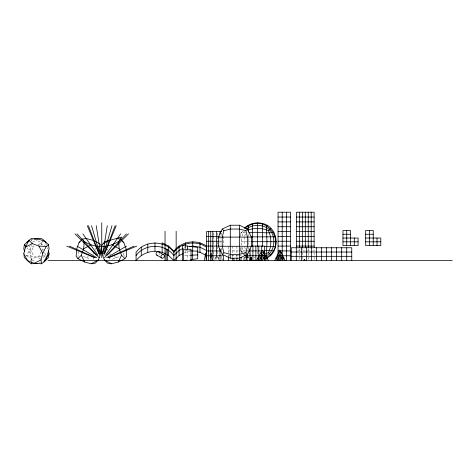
<?xml version="1.0" encoding="UTF-8"?>
<svg xmlns="http://www.w3.org/2000/svg" width="476" height="476" viewBox="0 0 476 476"><rect width="100%" height="100%" fill="white"/><g stroke="black" fill="none" stroke-linecap="round" stroke-linejoin="round"><path stroke-width="0.36" stroke-dasharray="2.38 1.78" d="M248.103 241.017L248.591 233.508M93.474 259.414L93.582 257.956M244.575 236.893L244.152 241.701L244.456 245.14M241.534 245.14L241.148 241.701L241.534 238.268M31.672 261.175L31.85 259.872L30.101 253.351L27.328 247.806M41.715 245.045L41.013 242.439L41.192 241.136M248.067 258.075L248.537 256.493M244.747 236.215L245.42 233.508M40.537 258.652L34.016 256.261L26.71 255.737L30.101 248.96L31.148 245.045M95.331 249.662L95.807 248.353M241.951 236.215L243.248 232.829L244.42 231.3M240.338 234.204L242.004 231.134M239.88 236.893L241.695 232.52L242.927 230.908M123.076 255.124L124.617 252.042M30.101 253.351L34.016 246.044L28.905 246.413M30.393 260.586L32.326 258.652L38.848 256.261L41.132 252M41.46 251.393L42.763 248.96L42.412 247.657M37.931 244.616L40.537 243.658L42.959 241.237M245.592 253.631L244.575 254.648L243.343 253.036M83.33 256.612L86.59 257.486L88.417 256.505M92.677 254.226L93.897 253.571M32.463 242.129L38.627 239.047M43.001 257.415L46.083 255.874M112.55 259.337L116.251 257.486L119.512 256.612M183.635 248.174L187.026 246.973M184.289 252.929L185.586 252.274L189.9 251.602M240.338 249.204L241.148 251.155L243.248 250.578L245.592 250.578L244.747 247.193M30.976 240.243L33.582 239.285M39.282 263.026L40.585 262.55M77.463 256.088L78.766 255.915M38.848 256.261L46.154 255.737L44.613 252.655M184.753 255.475L189.799 255.267M245.592 232.829L243.248 232.829L241.148 232.252M219.46 241.249L223.619 241.249M241.148 241.701L247.413 241.701M248.067 241.701L250.673 241.701M246.199 250.578L248.032 250.578M228.593 250.929L238.297 250.929M238.994 250.929L241.07 250.929M297.22 250.929L301.629 250.929M305.306 250.929L302.367 250.929L302.367 248.853M306.776 250.929L310.453 250.929M312.661 250.929L314.13 250.929L314.13 248.853M238.297 255.767L228.593 255.767L228.593 246.782M238.994 255.767L241.07 255.767L241.07 246.086M184.753 250.614L189.799 250.828M254.083 257.683L255.457 257.843M124.075 255.915L125.378 256.088M248.645 253.631L252.03 254.476M248.335 257.528L249.585 258.046M86.59 257.486L90.291 259.337M34.236 239.047L41.013 242.439M40.537 243.658L44.851 245.818M26.162 255.57L32.326 258.652M31.85 259.872L35.545 261.723M108.944 253.571L110.771 254.553M114.424 256.505L116.251 257.486M245.2 253.125L243.248 250.578L241.951 247.193M242.927 252.5L241.695 250.888L240.398 247.764M241.148 251.155L242.004 252.274M242.433 252.833L244.152 255.071M30.101 248.96L34.016 256.261M77.915 251.423L79.766 255.124M45.773 243.968L46.392 245.2M42.763 248.96L43.381 250.192M107.273 249.007L107.754 250.311M47.493 247.704L47.844 249.007M31.327 238.524L31.761 241.784M248.383 247.193L248.591 249.9M109.26 257.956L109.367 259.414M248.103 242.391L248.258 245.14M314.13 253L314.13 255.076M314.13 257.153L314.13 259.224M308.246 248.853L308.246 250.929M308.246 253L308.246 255.767M308.246 257.153L308.246 259.224M302.367 253L302.367 255.076M302.367 257.153L302.367 259.224M299.428 248.853L299.428 250.929M299.428 253L299.428 255.767M299.428 257.153L299.428 259.224M257.516 247.246L257.516 249.852M257.516 251.81L257.516 254.416M247.032 250.929L247.032 252.31M236.911 246.086L236.911 257.153M232.752 246.086L232.752 257.153M223.619 236.411L223.619 245.396M221.536 232.954L221.536 236.411M221.536 248.163L221.536 250.239M221.536 256.457L221.536 258.533M220.019 236.411L220.019 245.396M217.377 232.954L217.377 235.721M217.377 236.411L217.377 240.559M217.377 241.939L217.377 245.396M217.377 246.782L217.377 250.239M217.377 251.62L217.377 255.767M216.413 257.153L216.413 259.224M213.778 232.954L213.778 235.721M213.778 236.411L213.778 240.559M213.778 241.939L213.778 245.396M213.778 246.782L213.778 250.239M213.778 251.62L213.778 259.224M187.639 250.733L187.639 259.319M185.586 247.199L185.586 252.274M159.472 253.41A1.892 1.636 -60 0 1 158.895 254.731"/><path stroke-width="0.71" d="M262.33 246.514L262.413 223.44C255.951 221.828 248.936 223.708 244.152 228.337M230.289 258.182L230.289 225.225L239.452 225.225L247.52 229.057L251.352 237.119L251.352 246.282L247.52 254.351L239.452 258.182L230.289 258.182L222.227 254.351L218.395 246.282L218.395 237.119L222.227 229.057L230.289 225.225M239.452 225.225L239.452 258.182M77.903 258.652L81.295 255.261L83.681 248.74L84.204 241.433L82.455 239.047L79.07 242.439L76.684 248.96L76.154 256.261L77.903 258.652L84.686 262.038L91.208 263.787L95.117 263.264L98.508 259.872L100.894 253.351L101.424 246.044L104.601 241.701L121.814 237.09L118.637 241.433C108.272 248.157 94.569 248.157 84.204 241.433M204.537 260.61L205.483 253.048L206.429 260.61M210.208 260.61L211.154 253.048L212.1 260.61M218.651 259.206L218.466 257.772L217.318 256.891M264.364 259.152C281.066 253.809 279.489 227.141 262.413 223.44M29.018 240.957L27.715 241.433L24.324 244.825L23.8 248.74L24.496 251.346M37.17 263.371L31.327 263.787L31.589 261.83M48.368 250.965L49.064 253.571L48.54 257.486L45.149 260.878L43.846 261.354M102.864 253.619L107.296 225.678M222.227 229.057L223.869 230.699L222.227 237.268L222.227 246.14L223.869 252.708L222.227 254.351M247.52 254.351L245.878 252.708L247.52 246.14L247.52 237.268L245.878 230.699L247.52 229.057M23.8 253.571L25.549 247.05L28.935 240.273L31.327 238.524L38.627 239.047L45.149 241.433L48.54 244.825L49.064 248.74L47.314 255.261L43.929 262.038L41.543 263.787L34.236 263.264L27.715 260.878L24.324 257.486L23.8 253.571L27.715 260.878M41.543 263.787L41.013 259.872L42.763 253.351L46.154 246.574L48.54 244.825M103.804 253.619L111.985 225.678M103.804 255.261L115.127 225.678M104.649 253.619L116.227 225.678M264.358 254.136L268.524 252.708C271.618 245.842 271.618 237.566 268.524 230.699C262.008 227.742 254.226 227.647 247.579 230.235M266.971 225.332L266.393 227.433L266.971 241.701L266.393 255.975L266.971 258.075M116.471 238.524L120.386 239.047L123.772 242.439L126.158 248.96L126.687 256.261L124.938 258.652L118.155 262.038L111.64 263.787L107.725 263.264L104.333 259.872L101.947 253.351L105.333 246.574M118.155 262.038L121.547 255.261L119.161 248.74L118.637 241.433M274.676 260.61L279.912 250.132L285.154 260.61M27.061 242.653L27.715 241.433M45.149 260.878L49.064 253.571M256.338 260.61L262.389 250.132L268.434 260.61M105.535 255.261L120.66 233.871M215.491 257.379L215.003 259.206M222.006 259.378L222.5 259.093M104.428 257.712L126.455 233.871M42.959 241.237L43.929 240.273L41.543 238.524L34.236 239.047M107.106 255.261L128.49 233.871M268.524 230.699L270.886 228.337M206.471 247.199C196.308 240.017 181.368 242.344 173.871 252.274C164.916 240.023 145.019 240.023 136.065 252.274L136.065 260.61C142.889 251.727 156.289 248.329 166.059 254.226M136.065 255.529C145.019 243.278 164.916 243.278 173.871 255.529L179.083 250.447L182.986 248.496M182.986 253.577L179.083 255.529L173.871 260.61L173.871 251.155C181.368 241.225 196.308 238.898 206.471 246.074L206.471 255.529L199.968 252.274L197.088 251.828M245.11 228.349C267.036 209.874 290.312 246.961 264.204 258.563M246.61 228.998C253.946 223.054 266.834 224.357 271.79 232.829C276.009 240.957 273.861 253.559 264.358 256.748M106.695 257.712L126.455 246.14M79.07 242.439L80.283 241.784M83.681 248.74L90.987 244.825M91.208 263.787L98.508 259.872M25.549 247.05L32.326 243.658L38.848 246.044L46.154 246.574M34.236 263.264L41.013 259.872M103.167 243.658L109.95 240.273M273.89 232.252C265.662 233.948 257.01 231.205 248.645 232.829M108.213 257.712L134.03 246.14M108.742 257.712L136.689 246.14M223.869 230.699L230.432 229.057L239.309 229.057L245.878 230.699M245.878 252.708L239.309 254.351L230.432 254.351L223.869 252.708M245.991 260.604L246.288 257.813L244.426 257.581L244.051 257.909L244.051 260.229L244.426 260.61M189.18 246.639L192.774 246.074L199.968 247.199L206.471 250.447M82.455 239.047L86.37 238.524L92.891 240.273L99.674 243.658L101.424 246.044L101.947 253.351M275.777 236.81L251.251 236.893M254.023 260.146L257.516 260.61L261.015 260.146M186.193 260.158L182.594 260.61L182.594 245.485L197.719 247.377L197.719 258.718L190.519 259.616M264.358 250.733L271.79 250.578L273.89 251.155M190.519 255.237L197.719 254.934M251.352 237.119L218.395 237.119M218.395 246.282L251.352 246.282M278.049 217.05L290.527 217.05M296.483 217.05L314.13 217.05M278.049 221.893L290.527 221.893M296.483 221.893L314.13 221.893M278.049 226.731L290.527 226.731M296.483 226.731L314.13 226.731M221.536 231.568L206.572 231.568L206.572 260.61M278.049 231.568L290.527 231.568M296.483 231.568L314.13 231.568M342.952 234.257L350.514 234.257M365.675 234.257L373.238 234.257M206.572 236.411L219.299 236.411M278.049 236.411L290.527 236.411M296.483 236.411L314.13 236.411M342.952 238.036L358.077 238.036L358.077 245.598L342.952 245.598L342.952 230.473L350.514 230.473L350.514 245.598M365.675 238.036L380.8 238.036L380.8 245.598L365.675 245.598L365.675 230.473L373.238 230.473L373.238 245.598M206.572 241.249L218.573 241.249M278.049 241.249L290.527 241.249M296.483 241.249L314.13 241.249M251.322 241.701L276.425 241.701M342.952 241.814L358.077 241.814M365.675 241.814L380.8 241.814M206.572 246.086L218.573 246.086M251.441 246.086L264.674 246.086L264.674 260.61M278.049 246.086L290.527 246.086M296.483 246.086L314.13 246.086M264.513 246.514L275.777 246.598M206.572 250.929L221.459 250.929M248.502 250.929L264.674 250.929M278.049 250.929L290.527 250.929M291.264 252.036L351.758 252.036M206.572 255.767L223.619 255.767L223.619 260.61M247.032 255.767L264.674 255.767M278.049 255.767L290.527 255.767M291.264 256.32L351.758 256.32M250.049 259.474L250.049 260.039M251.661 259.474L251.661 260.039M47.987 260.61L452.2 260.61M190.519 250.858L197.719 251.155M66.824 246.14L94.772 257.712M69.484 246.14L95.301 257.712M173.871 251.155L168.665 246.074L162.155 242.825L162.155 252.274M167.362 254.88L168.665 255.529L173.871 260.61M122.558 241.784L123.772 242.439M111.854 244.825L119.161 248.74M104.333 259.872L111.64 263.787M158.716 251.881L163.631 254.72A1.892 1.636 -60 0 1 163.441 257.879A1.892 1.636 -60 0 1 160.983 256.463A1.892 1.636 -60 0 1 163.631 254.72M156.824 255.154L161.739 257.992M77.058 246.14L96.818 257.712M24.324 244.825L26.115 246.134M31.327 263.787L28.935 262.038L28.322 260.806M245.11 255.059L247.258 256.707M244.712 255.499L247.508 257.647M268.524 252.708L270.886 255.071M121.547 255.261L124.938 258.652M75.024 233.871L96.408 255.261M28.935 240.273L32.326 243.658M77.058 233.871L99.085 257.712M82.854 233.871L97.979 255.261M45.149 241.433L46.13 243.26M38.848 246.044L42.763 253.351M97.509 246.574L100.894 253.351M81.295 255.261L84.686 262.038M43.929 240.273L44.542 241.505M248.067 225.332L248.645 227.433L248.645 231.604M87.286 225.678L98.865 253.619M88.387 225.678L99.71 255.261M91.523 225.678L99.71 253.619M96.217 225.678L100.65 253.619M252.625 223.44L252.708 246.514M233.841 258.337L234.127 260.61M377.016 238.036L377.016 245.598M369.453 230.473L369.453 245.598M354.293 238.036L354.293 245.598M351.758 260.61L351.758 247.752L291.264 247.752L291.264 260.61M346.73 230.473L346.73 245.598M346.718 247.752L346.718 260.61M341.679 247.752L341.679 260.61M336.633 247.752L336.633 260.61M331.593 247.752L331.593 260.61M326.554 247.752L326.554 260.61M321.514 247.752L321.514 260.61M316.469 247.752L316.469 260.61M314.13 247.472L314.13 212.213L296.483 212.213L296.483 247.472M311.429 247.752L311.429 260.61M311.191 212.213L311.191 247.472M308.246 212.213L308.246 247.472M306.389 247.752L306.389 260.61M305.306 212.213L305.306 247.472M304.801 260.61L304.801 259.848L304.045 259.848L304.045 260.61M304.497 259.848L304.497 260.61M304.348 259.848L304.348 260.61M302.367 212.213L302.367 247.472M301.35 247.752L301.35 260.61M299.428 212.213L299.428 247.472M296.304 247.752L296.304 260.61M290.527 260.61L290.527 212.213L278.049 212.213L278.049 260.61M286.368 212.213L286.368 260.61M282.209 212.213L282.209 260.61M261.735 246.086L261.735 260.61M258.795 246.086L258.795 260.61M257.516 222.798L257.516 246.598M257.516 259.961L257.516 260.61M255.856 246.086L255.856 260.61M252.911 246.086L252.911 260.61M251.661 259.021L251.661 260.61M251.477 258.694L251.477 257.581L251.102 257.581L251.102 258.248M251.399 257.581L251.399 257.927L251.173 257.581M251.144 260.61L251.144 259.474L250.572 259.474L250.572 260.61M249.971 248.853L250.049 260.61M247.032 254.386L247.032 260.61M241.07 257.153L241.07 260.61M239.892 260.61L239.892 259.848L239.136 259.848L239.136 260.61M239.589 259.848L239.589 260.61M239.434 259.848L239.434 260.61M236.911 257.843L236.911 260.61M232.752 257.843L232.752 260.61M228.593 256.457L228.593 260.61M220.019 231.568L220.019 234.335M220.019 248.853L220.019 260.61M216.413 231.568L216.413 257.153M212.814 231.568L212.814 260.61M210.731 231.568L210.731 257.153M208.655 231.568L208.655 260.61M199.968 242.825L199.968 252.274M192.774 241.701L192.774 246.074M192.679 246.746L192.679 259.349M191.025 260.61L191.025 249.263L183.462 249.263L183.462 260.61M187.639 246.116L187.639 249.412M185.586 242.825L185.586 246.544M179.083 246.074L179.083 255.529M176.15 231.271L176.15 260.61M168.665 246.074L168.665 255.529M167.683 260.61L167.683 249.263L166.172 249.263L166.172 260.61M165.035 231.271L165.035 260.61M154.968 242.825L154.968 251.155M147.78 243.944L147.78 252.274M141.271 247.199L141.271 255.529M101.757 222.798L101.757 257.712M157.223 255.315A1.892 1.636 -60 0 1 156.491 252.494A1.892 1.636 -60 0 1 159.299 252.512M250.673 258.652L251.03 258.777L250.673 258.652M281.221 252.75L277.294 260.61L275.985 257.986L283.845 257.986L282.53 260.61L278.603 252.75L281.221 252.75M282.53 255.368L279.912 260.61L277.294 255.368L282.53 255.368M263.9 252.75L259.361 260.61L257.849 257.986L266.923 257.986L265.412 260.61L260.872 252.75L263.9 252.75M265.412 255.368L262.389 260.61L259.361 255.368L265.412 255.368M250.852 257.962L249.918 259.176L250.852 258.075L251.852 259.128L250.852 257.962"/></g></svg>
